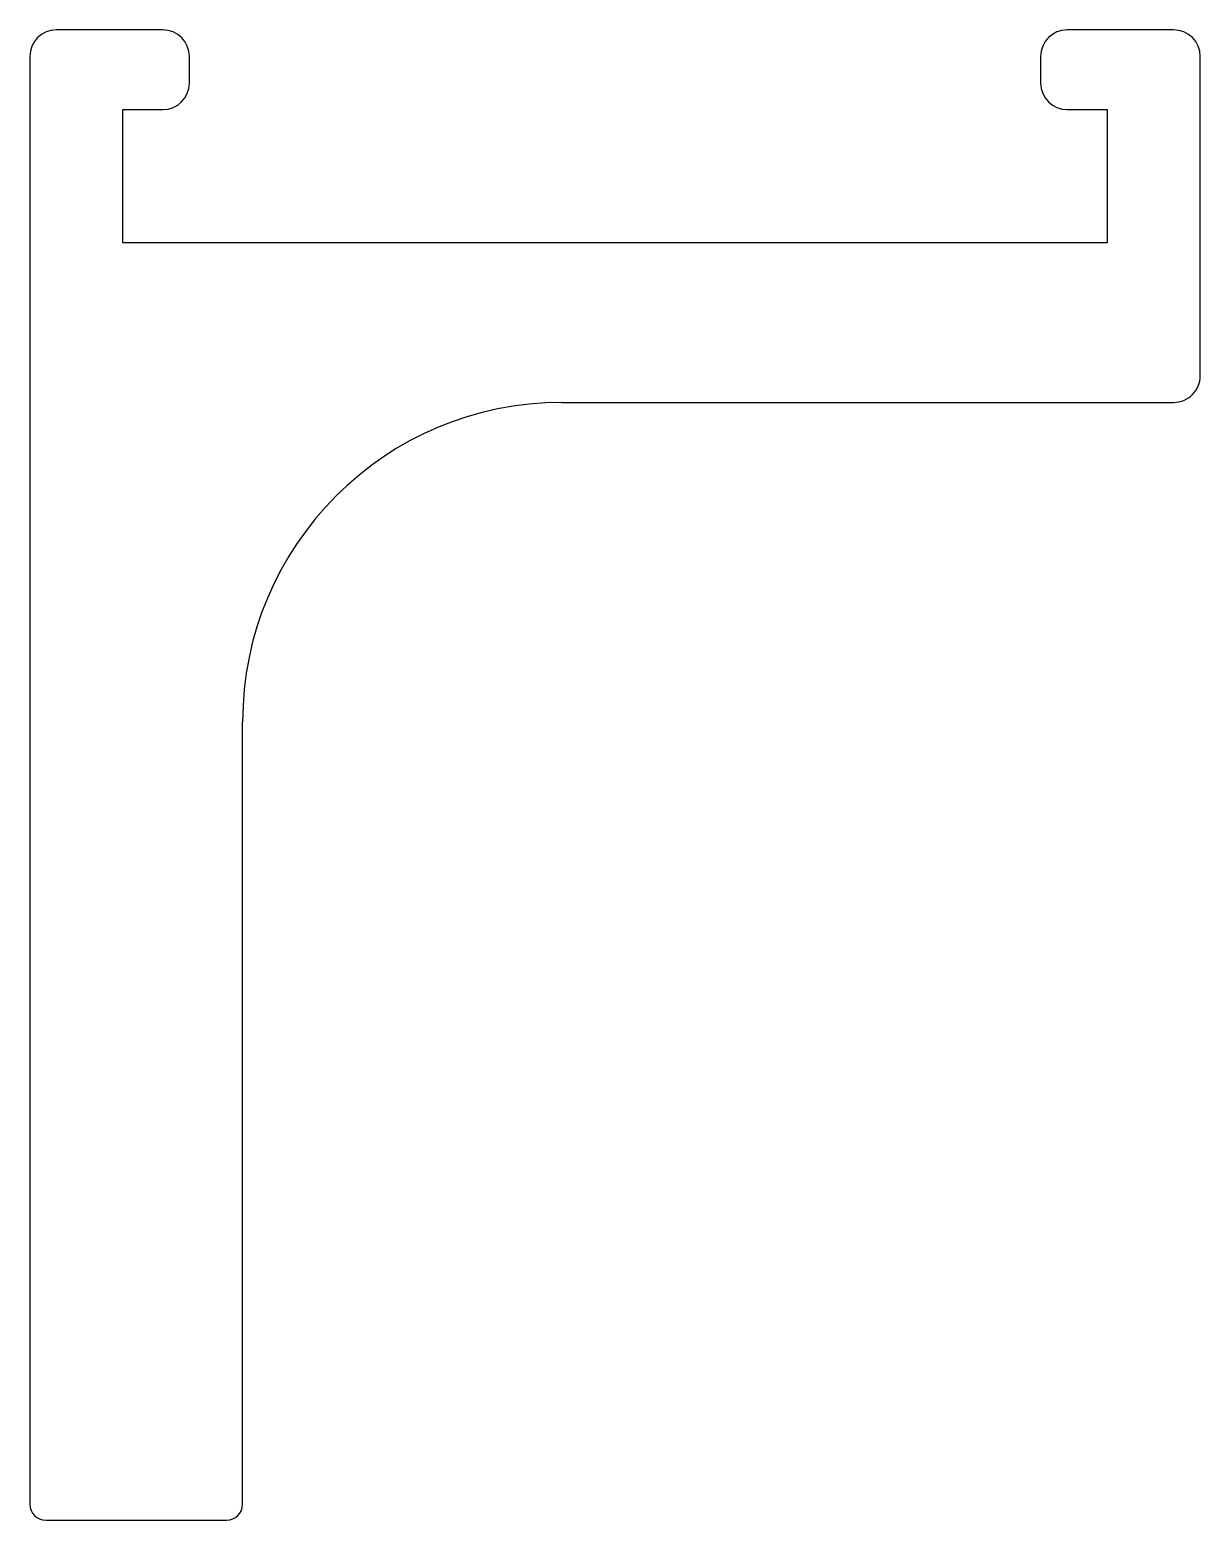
# Model space of a CAD drawing. Extents: x -0.1 to 21.9, y -0.1 to 27.9.
import ezdxf

# ---------------------------------------------------------------- set-up
doc = ezdxf.new("R2010")
doc.units = 0
doc.layers.get('0').update_dxf_attribs({"linetype": 'CONTINUOUS'})

msp = doc.modelspace()

# ---------------------------------------------------------------- linework, layer by layer
for p, q in [((2.419, 27.905), (0.419, 27.905)), ((21.419, 27.905), (19.419, 27.905)), ((-0.081, 27.405), (-0.081, 0.205)), ((2.919, 26.905), (2.919, 27.405)), ((18.919, 27.405), (18.919, 26.905)), ((21.919, 21.405), (21.919, 27.405)), ((1.669, 23.905), (1.669, 26.405)), ((1.669, 26.405), (2.419, 26.405)), ((19.419, 26.405), (20.169, 26.405)), ((20.169, 26.405), (20.169, 23.905)), ((20.169, 23.905), (1.669, 23.905)), ((9.919, 20.905), (21.419, 20.905)), ((3.919, 0.205), (3.919, 14.905)), ((0.219, -0.095), (3.619, -0.095))]:
    msp.add_line(p, q)
for centre, radius, start, end in [((0.419, 27.405), 0.5, 90, 180), ((2.419, 27.405), 0.5, 0, 90), ((19.419, 27.405), 0.5, 90, 180), ((21.419, 27.405), 0.5, 0, 90), ((2.419, 26.905), 0.5, 270, 360), ((19.419, 26.905), 0.5, 180, 270), ((21.419, 21.405), 0.5, 269.9999, 0.0001), ((9.919, 14.905), 6, 90, 180), ((0.219, 0.205), 0.3, 180, 270), ((3.619, 0.205), 0.3, 270, 0)]:
    msp.add_arc(centre, radius, start, end)

doc.saveas('drawing.dxf')
